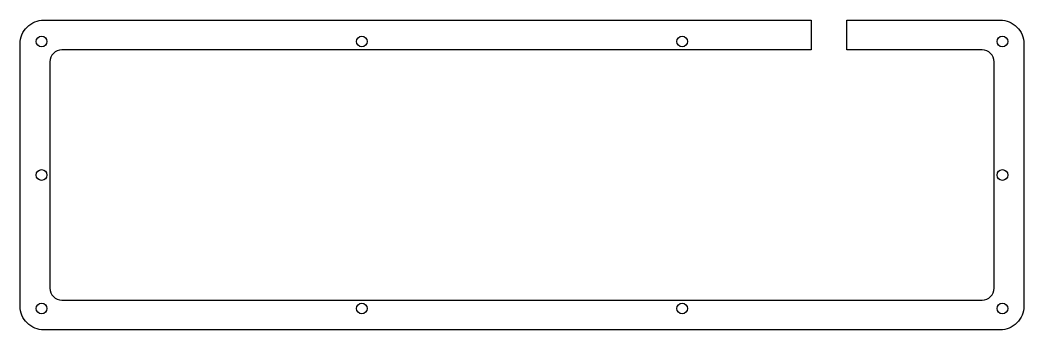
# Model space of a CAD drawing. Header units: millimetres. Extents: x -15 to 406, y -115 to 15.
import ezdxf

# ---------------------------------------------------------------- set-up
doc = ezdxf.new("R2010")
doc.units = ezdxf.units.MM
doc.layers.get('0').update_dxf_attribs({"linetype": 'CONTINUOUS'})

msp = doc.modelspace()

# ---------------------------------------------------------------- linework, layer by layer
msp.add_lwpolyline([(331.35, 2.5), (331.35, 15), (395.53, 15, -0.414214), (405.52, 5), (405.52, -105.01, -0.414214), (395.53, -115.01), (-5, -115.01, -0.414214), (-15, -105.01), (-15, 5, -0.414214), (-5, 15), (316.35, 15), (316.35, 2.5), (2.5, 2.5, 0.414214), (-2.5, -2.5), (-2.5, -97.51, 0.414214), (2.5, -102.51), (388.02, -102.51, 0.414214), (393.02, -97.51), (393.02, -2.5, 0.414214), (388.02, 2.5)], format="xyb", close=True)
for centre in [(-5.99, 5.99), (128.18, 5.99), (262.35, 5.99), (396.51, 5.99), (-5.99, -50.01), (396.51, -50.01), (-5.99, -106.01), (128.18, -106.01), (262.35, -106.01), (396.51, -106.01)]:
    msp.add_circle(centre, 2.25)

doc.saveas('drawing.dxf')
